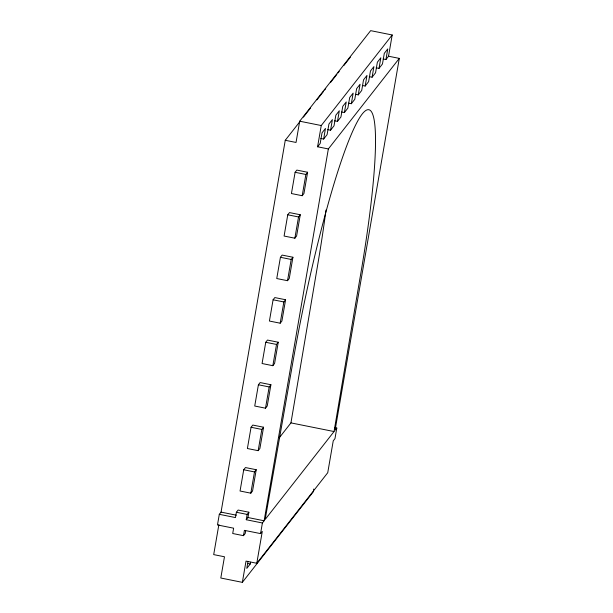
<?xml version="1.0" encoding="UTF-8"?>
<svg xmlns="http://www.w3.org/2000/svg" width="613" height="613" viewBox="0 0 613 613"><rect width="100%" height="100%" fill="white"/><g stroke="black" fill="none" stroke-linecap="round" stroke-linejoin="round"><path stroke-width="0.92" d="M299.918 121.581L285.26 140.285L221.04 512.116L219.308 514.322L217.469 524.95L233.63 528.191L232.71 533.509L243.484 535.67L245.215 533.463L245.675 530.804M218.879 524.613L213.699 554.612L224.473 556.773L220.803 578.021L242.35 582.35L313.297 491.795L313.772 489.021M383.125 58.971L385.937 59.538L388.527 56.227L392.197 34.979L370.65 30.65L299.703 121.205L296.033 142.454L285.26 140.285M388.527 56.227L399.301 58.388L328.353 148.944L264.126 520.774L262.402 522.981L246.242 519.732L247.966 517.525L248.886 512.215L238.112 510.047L236.38 512.261L235.469 517.571L219.308 514.322M243.721 469.765L240.051 491.013L250.824 493.174L252.556 490.967L256.226 469.719L245.453 467.558L243.721 469.765L254.495 471.926L256.226 469.719M251.062 427.269L247.391 448.517L258.165 450.678L259.897 448.471L263.567 427.223L252.794 425.062L251.062 427.269L261.835 429.437L263.567 427.223M258.402 384.772L254.732 406.021L265.506 408.189L267.237 405.975L270.908 384.734L260.134 382.566L258.402 384.772L269.176 386.941L270.908 384.734M265.743 342.284L262.073 363.524L272.846 365.693L274.578 363.486L278.248 342.238L267.475 340.069L265.743 342.284L276.517 344.445L278.248 342.238M273.084 299.788L269.413 321.036L280.187 323.197L281.919 320.99L285.589 299.742L274.816 297.573L273.084 299.788L283.857 301.948L285.589 299.742M280.425 257.291L276.754 278.54L287.528 280.7L289.259 278.494L292.93 257.245L282.156 255.085L280.425 257.291L291.198 259.452L292.93 257.245M287.765 214.795L284.095 236.043L294.868 238.204L296.6 235.997L300.27 214.749L289.497 212.588L287.765 214.795L298.539 216.964L300.27 214.749M295.106 172.299L291.436 193.547L302.209 195.716L303.941 193.501L307.611 172.261L296.838 170.092L295.106 172.299L305.879 174.467L307.611 172.261M243.484 535.67L244.403 530.36L260.563 533.601L262.295 531.394L256.786 563.27L246.02 561.102L242.35 582.35M246.242 519.732L247.154 514.422L248.886 512.215M250.824 493.174L254.495 471.926M258.165 450.678L261.835 429.437M265.506 408.189L269.176 386.941M272.846 365.693L276.517 344.445M280.187 323.197L283.857 301.948M287.528 280.7L291.198 259.452M294.868 238.204L298.539 216.964M302.209 195.716L305.879 174.467M328.353 148.944L317.58 146.783L321.25 125.535L392.197 34.979M247.997 561.332L246.778 568.412L250.234 563.998L250.541 562.228M320.829 138.484L323.641 139.051L325.472 128.423L322.017 132.845L320.178 143.465L317.58 146.783M260.563 533.601L262.402 522.981M327.748 129.649L330.56 130.217L332.399 119.589L328.936 124.01L327.097 134.63L323.641 139.051M334.675 120.815L337.479 121.382L339.318 110.754L335.855 115.175L334.024 125.795L330.56 130.217M341.594 111.98L344.406 112.547L346.238 101.919L342.774 106.34L340.943 116.96L337.479 121.382M279.214 437.858L290.945 422.886L316.86 269.728A215.761 25.256 -78.6 0 0 325.978 210.052M348.513 103.145L351.326 103.712L353.157 93.092L349.701 97.505L347.862 108.126L344.406 112.547M355.44 94.31L358.245 94.877L360.084 84.257L356.62 88.67L354.789 99.298L351.326 103.712M362.36 85.475L365.172 86.042L367.003 75.422L363.54 79.836L361.708 90.463L358.245 94.877M369.279 76.64L372.091 77.207L373.922 66.587L370.467 71.001L368.628 81.629L365.172 86.042M376.206 67.805L379.01 68.372L380.849 57.752L377.386 62.166L375.554 72.794L372.091 77.207M385.937 59.538L387.768 48.917L384.305 53.331L382.474 63.959L379.01 68.372M334.039 431.544L359.954 278.386A215.761 25.256 -78.6 0 0 361.992 114.294A215.761 25.256 -78.6 0 0 292.47 364.52L265.168 519.449L334.039 431.544L290.945 422.886M399.301 58.388L335.081 430.219L336.805 428.012L335.012 427.652M336.805 428.012L334.974 438.632L333.242 440.839L327.74 472.715L256.786 563.27M303.443 117.091L310.477 108.11M316.929 99.873L323.373 91.643M324.545 90.149L325.718 88.647M330.415 82.663L336.859 74.426M338.031 72.932L339.204 71.437M343.901 65.445L350.345 57.216M299.703 121.205L321.25 125.535M236.38 512.261L247.154 514.422M221.04 512.116L236.296 515.181M247.966 517.525L264.126 520.774M247.43 563.431L250.234 563.998"/></g></svg>
